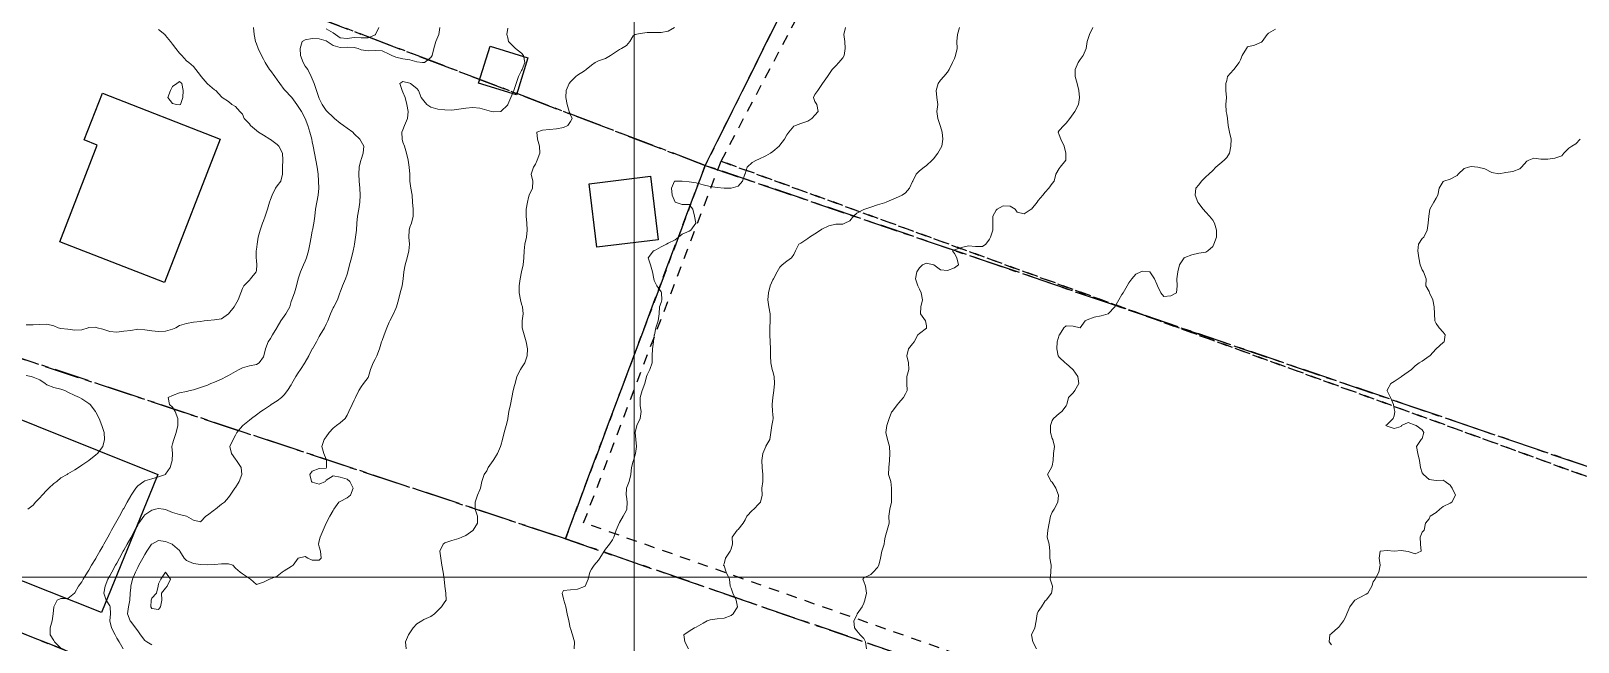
# Model space of a CAD drawing. Header units: centimetres. Extents: x 0 to 642158, y -847 to 649707.
# Drawn here: x 615923.6 to 616034.4, y 620382.7 to 620426.5 of the extents above; entities that cross this region are included whole.
import ezdxf

# ---------------------------------------------------------------- set-up
doc = ezdxf.new("R2010")
doc.units = ezdxf.units.CM
doc.header["$MEASUREMENT"] = 0
doc.linetypes.add('CENTERX2', pattern=[4, 2.5, -0.5, 0.5, -0.5])
doc.linetypes.add('JIS_02_0.7', pattern=[1.35, 0.75, -0.6])
for name, color, linetype, lineweight in [('MEV_grille', 254, 'Continuous', 9), ('WAL_parcellaire agricole', 7, 'JIS_02_0.7', 25), ('WAL_topographie 0.5', 253, 'Continuous', 20)]:
    doc.layers.add(name, color=color, linetype=linetype, lineweight=lineweight)
doc.layers.add('SPW_batiments', color=7, linetype='Continuous')
doc.layers.add('SPW_parcellaire cadastral', color=7, linetype='CENTERX2', lineweight=25, true_color=0xff0542)

# ---------------------------------------------------------------- blocks, each defined once
blk = doc.blocks.new('*U114')
at = {"layer": 'MEV_grille', "transparency": 33554687}
blk.add_lwpolyline([(-1338.46, 0), (1338.46, 0)], dxfattribs=at)
blk = doc.blocks.new('*U115')
at = {"layer": 'MEV_grille', "color": 0, "linetype": 'ByBlock', "lineweight": -2, "transparency": 16777216}
blk.add_blockref('*U114', (0, -2000), dxfattribs=at)
blk = doc.blocks.new('*U112')
at = {"layer": 'MEV_grille', "transparency": 33554687}
blk.add_lwpolyline([(0, 1825.48), (0, -1825.48)], dxfattribs=at)
blk = doc.blocks.new('*U113')
at = {"layer": 'MEV_grille', "color": 0, "linetype": 'ByBlock', "lineweight": -2, "transparency": 16777216}
blk.add_blockref('*U112', (600, 0), dxfattribs=at)

msp = doc.modelspace()

# ---------------------------------------------------------------- linework, layer by layer
at = {"layer": 'SPW_batiments'}
for points in [[(615959.19, 620424.58), (615958.37, 620421.94), (615955.67, 620422.78), (615956.5, 620425.41), (615959.19, 620424.58)], [(615937.16, 620418.77), (615933.18, 620408.5), (615925.66, 620411.41), (615928.34, 620418.34), (615927.42, 620418.7), (615928.73, 620422.05), (615937.16, 620418.77)], [(615964.14, 620411.02), (615963.59, 620415.56), (615967.97, 620416.1), (615968.53, 620411.55), (615964.14, 620411.02)], [(615932.69, 620394.74), (615932.33, 620393.86), (615928.65, 620384.86), (615915.71, 620390), (615919.62, 620399.97), (615932.69, 620394.74)]]:
    msp.add_lwpolyline(points, dxfattribs=at)
at = {"layer": 'SPW_parcellaire cadastral'}
for points in [[(615979.2, 620431.54), (615986.31, 620446.28), (615993.27, 620460.72), (615994.07, 620462.39), (616089.98, 620427.61), (616077.63, 620408.87), (616062.55, 620385.94), (615971.9, 620416.88), (615979.2, 620431.54)], [(615979.2, 620431.54), (615971.9, 620416.88), (615925.28, 620434.66), (615930.37, 620450.07), (615979.2, 620431.54)], [(615925.28, 620434.66), (615971.9, 620416.88), (615961.88, 620390.14), (615913.23, 620406.26), (615925.28, 620434.66)], [(616118.04, 620382.23), (616031.66, 620248.33), (615984.32, 620271.39), (615984.89, 620272.73), (615982.96, 620273.84), (615982.33, 620272.36), (615961.5, 620282.51), (615969.18, 620294.98), (615977.96, 620308.91), (615986.26, 620322.01), (615995.82, 620337.86), (616004.05, 620351.13), (616016.13, 620371.39), (615961.88, 620390.14), (615971.9, 620416.88), (616062.55, 620385.94), (616077.63, 620408.87), (616090.56, 620401.06), (616118.04, 620382.23)], [(616004.05, 620351.13), (615906.69, 620389.85), (615913.23, 620406.26), (615961.88, 620390.14), (616016.13, 620371.39), (616004.05, 620351.13)], [(616004.05, 620351.13), (615995.82, 620337.86), (615900.51, 620374.16), (615906.69, 620389.85), (616004.05, 620351.13)]]:
    msp.add_lwpolyline(points, dxfattribs=at)
at = {"layer": 'WAL_parcellaire agricole'}
for points in [[(616159.22, 620531.4), (616135.43, 620493.79), (616080.54, 620410.59), (616076.01, 620410.78), (616071.03, 620407.39), (616065.58, 620397.07), (616063.94, 620389.79), (616056.6, 620386.74), (615973.04, 620417.18), (616009.09, 620485.36), (616012.93, 620490.45), (616016.43, 620493.36), (616019.84, 620495.28), (616066.43, 620476.29), (616086.18, 620470.29), (616089.53, 620476.69), (616108.82, 620523.39)], [(615877.22, 620147.52), (615924.71, 620226.02), (615928.65, 620227.83), (615932, 620231.31), (615943.09, 620247.95), (615951.34, 620258.27), (615960.37, 620278.13), (615993.26, 620331.95), (616017.94, 620372.03), (615963.19, 620391.28), (615973.04, 620417.18), (616056.6, 620386.74), (616059.27, 620380.92), (616063.4, 620381.28), (616066.43, 620382.99), (616069.34, 620390.15), (616076.38, 620398.89), (616078.07, 620402.29), (616081.59, 620403.87), (616125.44, 620371.79), (616138.16, 620363.09), (616141.27, 620365.8), (616150.91, 620359.08), (615936.08, 620036.98)]]:
    msp.add_lwpolyline(points, dxfattribs=at)
at = {"layer": 'WAL_topographie 0.5'}
for points in [[(615939.54, 620426.75), (615939.58, 620426.25), (615939.69, 620425.75), (615939.75, 620425.6), (615939.87, 620425.25), (615940.11, 620424.75), (615940.25, 620424.49), (615940.38, 620424.25), (615940.69, 620423.75), (615940.75, 620423.67), (615941.06, 620423.25), (615941.25, 620423.01), (615941.44, 620422.75), (615941.75, 620422.32), (615941.81, 620422.25), (615942.25, 620421.78), (615942.28, 620421.75), (615942.65, 620421.25), (615942.75, 620421.11), (615942.97, 620420.75), (615943.25, 620420.25), (615943.25, 620420.25), (615943.43, 620419.75), (615943.58, 620419.25), (615943.71, 620418.75), (615943.75, 620418.56), (615943.82, 620418.25), (615943.92, 620417.75), (615944.02, 620417.25), (615944.1, 620416.75), (615944.18, 620416.25), (615944.21, 620415.75), (615944.23, 620415.25), (615944.18, 620414.75), (615944.07, 620414.25), (615943.98, 620413.75), (615943.94, 620413.25), (615943.87, 620412.75), (615943.76, 620412.25), (615943.75, 620412.19), (615943.67, 620411.75), (615943.58, 620411.25), (615943.49, 620410.75), (615943.34, 620410.25), (615943.25, 620410.03), (615943.13, 620409.75), (615942.92, 620409.25), (615942.75, 620408.76), (615942.75, 620408.75), (615942.62, 620408.25), (615942.47, 620407.75), (615942.3, 620407.25), (615942.25, 620407.12), (615942.14, 620406.75), (615941.86, 620406.25), (615941.75, 620406.08), (615941.51, 620405.75), (615941.25, 620405.3), (615941.22, 620405.25), (615940.91, 620404.75), (615940.75, 620404.48), (615940.6, 620404.25), (615940.4, 620403.75), (615940.28, 620403.25), (615940.25, 620403.16), (615939.96, 620402.75), (615939.75, 620402.63), (615939.25, 620402.52), (615938.75, 620402.38), (615938.52, 620402.25), (615938.25, 620402.12), (615937.75, 620401.82), (615937.6, 620401.75), (615937.25, 620401.57), (615936.75, 620401.36), (615936.48, 620401.25), (615936.25, 620401.15), (615935.75, 620400.96), (615935.25, 620400.8), (615935, 620400.75), (615934.75, 620400.68), (615934.25, 620400.58), (615933.75, 620400.41), (615933.42, 620400.25), (615933.53, 620399.75), (615933.75, 620399.56), (615933.93, 620399.25), (615934.12, 620398.75), (615934.12, 620398.25), (615934.01, 620397.75), (615933.83, 620397.25), (615933.75, 620396.93), (615933.69, 620396.75), (615933.73, 620396.25), (615933.72, 620395.75), (615933.57, 620395.25), (615933.25, 620394.76), (615933.24, 620394.75), (615932.75, 620394.58), (615932.25, 620394.43), (615931.75, 620394.28), (615931.7, 620394.25), (615931.25, 620393.94), (615931.11, 620393.75), (615930.78, 620393.25), (615930.75, 620393.21), (615930.49, 620392.75), (615930.25, 620392.31), (615930.22, 620392.25), (615929.94, 620391.75), (615929.75, 620391.41), (615929.65, 620391.25), (615929.38, 620390.75), (615929.25, 620390.51), (615929.1, 620390.25), (615928.83, 620389.75), (615928.75, 620389.6), (615928.53, 620389.25), (615928.26, 620388.75), (615928.25, 620388.73), (615927.95, 620388.25), (615927.75, 620387.88), (615927.65, 620387.75), (615927.35, 620387.25), (615927.25, 620387.06), (615927, 620386.75), (615926.75, 620386.27), (615926.72, 620386.25), (615926.25, 620385.85), (615925.75, 620385.87), (615925.48, 620385.75), (615925.25, 620385.25), (615925.25, 620385.25), (615925.19, 620384.75), (615925.13, 620384.25), (615924.99, 620383.75), (615924.98, 620383.25), (615925.25, 620382.84), (615925.29, 620382.75), (615925.75, 620382.31)], [(615952.89, 620426.75), (615952.81, 620426.25), (615952.75, 620426.1), (615952.61, 620425.75), (615952.46, 620425.25), (615952.34, 620424.75), (615952.25, 620424.62), (615951.8, 620424.25), (615951.75, 620424.24), (615951.66, 620424.25), (615951.25, 620424.31), (615950.75, 620424.44), (615950.25, 620424.52), (615949.75, 620424.63), (615949.46, 620424.75), (615949.25, 620424.85), (615948.75, 620425.08), (615948.25, 620425.12), (615947.75, 620425.08), (615947.25, 620425.17), (615947.03, 620425.25), (615946.75, 620425.33), (615946.25, 620425.34), (615945.75, 620425.33), (615945.25, 620425.48), (615944.82, 620425.75), (615944.75, 620425.8), (615944.25, 620425.95), (615943.75, 620425.98), (615943.25, 620425.88), (615943.02, 620425.75), (615942.88, 620425.25), (615942.9, 620424.75), (615943.09, 620424.25), (615943.25, 620424), (615943.43, 620423.75), (615943.68, 620423.25), (615943.75, 620423.09), (615943.88, 620422.75), (615944.05, 620422.25), (615944.22, 620421.75), (615944.25, 620421.68), (615944.46, 620421.25), (615944.75, 620420.82), (615944.81, 620420.75), (615945.25, 620420.34), (615945.34, 620420.25), (615945.75, 620419.91), (615945.99, 620419.75), (615946.25, 620419.54), (615946.65, 620419.25), (615946.75, 620419.14), (615947.17, 620418.75), (615947.25, 620418.6), (615947.44, 620418.25), (615947.41, 620417.75), (615947.25, 620417.3), (615947.23, 620417.25), (615947.11, 620416.75), (615947.1, 620416.25), (615947.12, 620415.75), (615947.17, 620415.25), (615947.19, 620414.75), (615947.16, 620414.25), (615947.09, 620413.75), (615947, 620413.25), (615946.95, 620412.75), (615946.93, 620412.25), (615946.86, 620411.75), (615946.78, 620411.25), (615946.75, 620411.1), (615946.68, 620410.75), (615946.57, 620410.25), (615946.43, 620409.75), (615946.3, 620409.25), (615946.25, 620409.1), (615946.13, 620408.75), (615945.92, 620408.25), (615945.75, 620407.8), (615945.73, 620407.75), (615945.55, 620407.25), (615945.3, 620406.75), (615945.25, 620406.67), (615945.05, 620406.25), (615944.86, 620405.75), (615944.75, 620405.5), (615944.64, 620405.25), (615944.33, 620404.75), (615944.25, 620404.63), (615944.05, 620404.25), (615943.76, 620403.75), (615943.75, 620403.73), (615943.5, 620403.25), (615943.25, 620402.78), (615943.23, 620402.75), (615942.91, 620402.25), (615942.75, 620402.02), (615942.57, 620401.75), (615942.29, 620401.25), (615942.25, 620401.17), (615941.99, 620400.75), (615941.75, 620400.45), (615941.55, 620400.25), (615941.25, 620400.02), (615940.82, 620399.75), (615940.75, 620399.71), (615940.25, 620399.37), (615940.08, 620399.25), (615939.75, 620399.02), (615939.39, 620398.75), (615939.25, 620398.64), (615938.78, 620398.25), (615938.75, 620398.22), (615938.35, 620397.75), (615938.25, 620397.55), (615938.09, 620397.25), (615937.85, 620396.75), (615937.96, 620396.25), (615938.25, 620395.85), (615938.33, 620395.75), (615938.65, 620395.25), (615938.7, 620394.75), (615938.52, 620394.25), (615938.25, 620393.81), (615938.21, 620393.75), (615937.87, 620393.25), (615937.75, 620393.09), (615937.46, 620392.75), (615937.25, 620392.61), (615936.82, 620392.25), (615936.75, 620392.2), (615936.25, 620391.82), (615936.12, 620391.75), (615935.75, 620391.36), (615935.25, 620391.47), (615934.75, 620391.75), (615934.75, 620391.75), (615934.25, 620391.87), (615933.75, 620392.03), (615933.25, 620392.23), (615933.1, 620392.25), (615932.75, 620392.3), (615932.52, 620392.25), (615932.25, 620392.19), (615931.75, 620391.84), (615931.68, 620391.75), (615931.33, 620391.25), (615931.25, 620391.11), (615931.05, 620390.75), (615930.77, 620390.25), (615930.75, 620390.21), (615930.49, 620389.75), (615930.25, 620389.31), (615930.22, 620389.25), (615929.95, 620388.75), (615929.75, 620388.39), (615929.67, 620388.25), (615929.39, 620387.75), (615929.25, 620387.49), (615929.12, 620387.25), (615928.91, 620386.75), (615928.83, 620386.25), (615929, 620385.75), (615929.25, 620385.33), (615929.28, 620385.25), (615929.29, 620384.75), (615929.26, 620384.25), (615929.38, 620383.75), (615929.63, 620383.25), (615929.75, 620383.02), (615929.91, 620382.75), (615930.22, 620382.25)], [(615957.75, 620426.72), (615957.7, 620426.25), (615957.75, 620426.01), (615957.81, 620425.75), (615958.25, 620425.32), (615958.31, 620425.25), (615958.75, 620424.91), (615958.88, 620424.75), (615958.98, 620424.25), (615958.79, 620423.75), (615958.75, 620423.68), (615958.52, 620423.25), (615958.36, 620422.75), (615958.25, 620422.4), (615958.19, 620422.25), (615957.98, 620421.75), (615957.77, 620421.25), (615957.75, 620421.21), (615957.27, 620420.75), (615957.25, 620420.74), (615956.75, 620420.72), (615956.58, 620420.75), (615956.25, 620420.84), (615955.75, 620420.99), (615955.25, 620421.02), (615954.75, 620420.97), (615954.25, 620420.9), (615953.75, 620420.84), (615953.25, 620420.86), (615952.75, 620420.92), (615952.25, 620421.04), (615951.95, 620421.25), (615951.75, 620421.5), (615951.55, 620421.75), (615951.37, 620422.25), (615951.25, 620422.38), (615950.79, 620422.75), (615950.75, 620422.77), (615950.25, 620422.88), (615950.03, 620422.75), (615950.2, 620422.25), (615950.25, 620422.13), (615950.4, 620421.75), (615950.52, 620421.25), (615950.61, 620420.75), (615950.57, 620420.25), (615950.37, 620419.75), (615950.25, 620419.43), (615950.16, 620419.25), (615950.19, 620418.75), (615950.25, 620418.54), (615950.35, 620418.25), (615950.5, 620417.75), (615950.62, 620417.25), (615950.7, 620416.75), (615950.73, 620416.25), (615950.75, 620415.75), (615950.75, 620415.75), (615950.82, 620415.25), (615950.9, 620414.75), (615950.94, 620414.25), (615950.99, 620413.75), (615950.99, 620413.25), (615950.85, 620412.75), (615950.75, 620412.46), (615950.7, 620412.25), (615950.68, 620411.75), (615950.71, 620411.25), (615950.66, 620410.75), (615950.55, 620410.25), (615950.41, 620409.75), (615950.31, 620409.25), (615950.27, 620408.75), (615950.25, 620408.58), (615950.2, 620408.25), (615950.06, 620407.75), (615949.93, 620407.25), (615949.79, 620406.75), (615949.75, 620406.63), (615949.58, 620406.25), (615949.31, 620405.75), (615949.25, 620405.64), (615949.09, 620405.25), (615948.9, 620404.75), (615948.75, 620404.35), (615948.72, 620404.25), (615948.56, 620403.75), (615948.38, 620403.25), (615948.25, 620402.99), (615948.12, 620402.75), (615947.92, 620402.25), (615947.79, 620401.75), (615947.75, 620401.68), (615947.42, 620401.25), (615947.25, 620401.02), (615947.08, 620400.75), (615946.85, 620400.25), (615946.75, 620400.06), (615946.6, 620399.75), (615946.37, 620399.25), (615946.25, 620398.98), (615946.1, 620398.75), (615945.75, 620398.43), (615945.49, 620398.25), (615945.25, 620398.06), (615944.97, 620397.75), (615944.75, 620397.44), (615944.6, 620397.25), (615944.44, 620396.75), (615944.59, 620396.25), (615944.75, 620395.85), (615944.78, 620395.75), (615944.77, 620395.25), (615944.75, 620395.2), (615944.25, 620395.16), (615943.75, 620394.97), (615943.59, 620394.75), (615943.7, 620394.25), (615943.75, 620394.2), (615944.25, 620394.04), (615944.71, 620394.25), (615944.75, 620394.33), (615945.25, 620394.65), (615945.75, 620394.54), (615946.25, 620394.41), (615946.45, 620394.25), (615946.68, 620393.75), (615946.5, 620393.25), (615946.25, 620393.08), (615945.75, 620392.81), (615945.65, 620392.75), (615945.29, 620392.25), (615945.25, 620392.17), (615945.02, 620391.75), (615944.75, 620391.25), (615944.75, 620391.25), (615944.53, 620390.75), (615944.31, 620390.25), (615944.25, 620390), (615944.19, 620389.75), (615944.25, 620389.57), (615944.34, 620389.25), (615944.4, 620388.75), (615944.25, 620388.61), (615943.75, 620388.61), (615943.44, 620388.75), (615943.25, 620388.87), (615942.75, 620388.75), (615942.75, 620388.75), (615942.38, 620388.25), (615942.25, 620388.15), (615941.75, 620387.85), (615941.6, 620387.75), (615941.25, 620387.45), (615940.75, 620387.27), (615940.7, 620387.25), (615940.25, 620387.02), (615939.75, 620386.86), (615939.33, 620387.25), (615939.25, 620387.3), (615938.75, 620387.63), (615938.6, 620387.75), (615938.25, 620388.04), (615938.06, 620388.25), (615937.75, 620388.34), (615937.25, 620388.35), (615936.75, 620388.3), (615936.25, 620388.27), (615935.75, 620388.3), (615935.25, 620388.36), (615934.75, 620388.58), (615934.57, 620388.75), (615934.27, 620389.25), (615934.25, 620389.29), (615933.75, 620389.73), (615933.71, 620389.75), (615933.25, 620389.94), (615932.75, 620390.02), (615932.25, 620389.76), (615932.24, 620389.75), (615931.9, 620389.25), (615931.75, 620389.01), (615931.61, 620388.75), (615931.33, 620388.25), (615931.25, 620388.09), (615931.08, 620387.75), (615930.88, 620387.25), (615930.76, 620386.75), (615930.75, 620386.64), (615930.72, 620386.25), (615930.69, 620385.75), (615930.59, 620385.25), (615930.53, 620384.75), (615930.71, 620384.25), (615930.75, 620384.2), (615931.1, 620383.75), (615931.25, 620383.55), (615931.46, 620383.25), (615931.75, 620382.86), (615931.91, 620382.75), (615932.25, 620382.53)], [(615948.53, 620426.75), (615948.28, 620426.25), (615948.25, 620426.23), (615947.75, 620426.02), (615947.25, 620426.01), (615946.75, 620426.04), (615946.25, 620425.98), (615945.75, 620426.01), (615945.41, 620426.25), (615945.25, 620426.38), (615944.75, 620426.67)], [(615969.7, 620426.75), (615969.25, 620426.49), (615968.75, 620426.39), (615968.25, 620426.41), (615967.75, 620426.39), (615967.25, 620426.33), (615966.88, 620426.25), (615966.75, 620426.15), (615966.49, 620425.75), (615966.25, 620425.46), (615965.91, 620425.25), (615965.75, 620425.18), (615965.25, 620424.84), (615965.12, 620424.75), (615964.75, 620424.54), (615964.25, 620424.38), (615964.02, 620424.25), (615963.75, 620424.06), (615963.38, 620423.75), (615963.25, 620423.66), (615962.75, 620423.35), (615962.63, 620423.25), (615962.25, 620422.86), (615962.16, 620422.75), (615961.93, 620422.25), (615961.91, 620421.75), (615962, 620421.25), (615962.16, 620420.75), (615962.25, 620420.51), (615962.36, 620420.25), (615962.25, 620420.02), (615962.07, 620419.75), (615961.75, 620419.6), (615961.25, 620419.5), (615960.75, 620419.45), (615960.25, 620419.41), (615959.84, 620419.25), (615959.88, 620418.75), (615960.02, 620418.25), (615960.05, 620417.75), (615959.87, 620417.25), (615959.75, 620416.97), (615959.6, 620416.75), (615959.44, 620416.25), (615959.56, 620415.75), (615959.53, 620415.25), (615959.29, 620414.75), (615959.25, 620414.58), (615959.18, 620414.25), (615959.08, 620413.75), (615959.07, 620413.25), (615959.13, 620412.75), (615959.15, 620412.25), (615959.09, 620411.75), (615958.99, 620411.25), (615958.92, 620410.75), (615958.9, 620410.25), (615958.85, 620409.75), (615958.75, 620409.25), (615958.75, 620409.25), (615958.64, 620408.75), (615958.57, 620408.25), (615958.57, 620407.75), (615958.66, 620407.25), (615958.75, 620406.95), (615958.81, 620406.75), (615958.87, 620406.25), (615958.79, 620405.75), (615958.79, 620405.25), (615958.94, 620404.75), (615959.08, 620404.25), (615959.17, 620403.75), (615959.15, 620403.25), (615958.97, 620402.75), (615958.75, 620402.37), (615958.66, 620402.25), (615958.4, 620401.75), (615958.29, 620401.25), (615958.25, 620401.12), (615958.14, 620400.75), (615958.04, 620400.25), (615957.94, 620399.75), (615957.83, 620399.25), (615957.76, 620398.75), (615957.75, 620398.7), (615957.63, 620398.25), (615957.51, 620397.75), (615957.38, 620397.25), (615957.25, 620396.82), (615957.23, 620396.75), (615957.02, 620396.25), (615956.75, 620395.81), (615956.71, 620395.75), (615956.36, 620395.25), (615956.25, 620395), (615956.07, 620394.75), (615955.9, 620394.25), (615955.81, 620393.75), (615955.75, 620393.64), (615955.6, 620393.25), (615955.41, 620392.75), (615955.43, 620392.25), (615955.58, 620391.75), (615955.58, 620391.25), (615955.27, 620390.75), (615955.25, 620390.72), (615954.75, 620390.36), (615954.46, 620390.25), (615954.25, 620390.15), (615953.75, 620390.01), (615953.25, 620389.84), (615953.12, 620389.75), (615952.9, 620389.25), (615952.96, 620388.75), (615953.04, 620388.25), (615953.12, 620387.75), (615953.19, 620387.25), (615953.25, 620386.75), (615953.25, 620386.75), (615953.33, 620386.25), (615953.34, 620385.75), (615953.25, 620385.61), (615953, 620385.25), (615952.75, 620385), (615952.52, 620384.75), (615952.25, 620384.58), (615951.75, 620384.35), (615951.6, 620384.25), (615951.25, 620384.04), (615950.97, 620383.75), (615950.75, 620383.41), (615950.64, 620383.25), (615950.42, 620382.75), (615950.49, 620382.25)], [(615981.95, 620426.75), (615981.82, 620426.25), (615981.89, 620425.75), (615981.93, 620425.25), (615981.85, 620424.75), (615981.75, 620424.59), (615981.47, 620424.25), (615981.25, 620424.02), (615980.98, 620423.75), (615980.75, 620423.38), (615980.65, 620423.25), (615980.3, 620422.75), (615980.25, 620422.68), (615979.97, 620422.25), (615979.75, 620421.95), (615979.65, 620421.75), (615979.75, 620421.45), (615979.89, 620421.25), (615980, 620420.75), (615979.75, 620420.48), (615979.53, 620420.25), (615979.25, 620420.05), (615978.75, 620419.88), (615978.36, 620419.75), (615978.25, 620419.69), (615977.88, 620419.25), (615977.75, 620419.06), (615977.57, 620418.75), (615977.25, 620418.32), (615977.2, 620418.25), (615976.75, 620417.88), (615976.57, 620417.75), (615976.25, 620417.57), (615975.75, 620417.33), (615975.58, 620417.25), (615975.25, 620417.08), (615974.91, 620416.75), (615974.75, 620416.27), (615974.74, 620416.25), (615974.56, 620415.75), (615974.25, 620415.4), (615973.75, 620415.25), (615973.75, 620415.25), (615973.75, 620415.25), (615973.25, 620415.26), (615972.75, 620415.29), (615972.25, 620415.37), (615971.75, 620415.49), (615971.25, 620415.63), (615970.75, 620415.7), (615970.25, 620415.74), (615970, 620415.75), (615969.75, 620415.76), (615969.71, 620415.75), (615969.48, 620415.25), (615969.52, 620414.75), (615969.75, 620414.25), (615969.75, 620414.25), (615970.25, 620414.09), (615970.75, 620414.09), (615971.02, 620413.75), (615971.13, 620413.25), (615971.22, 620412.75), (615970.86, 620412.25), (615970.75, 620412.18), (615970.25, 620411.95), (615969.98, 620411.75), (615969.75, 620411.56), (615969.25, 620411.31), (615969.13, 620411.25), (615968.75, 620411.05), (615968.25, 620410.77), (615968.2, 620410.75), (615967.82, 620410.25), (615967.97, 620409.75), (615968.13, 620409.25), (615968.21, 620408.75), (615968.25, 620408.63), (615968.43, 620408.25), (615968.75, 620407.82), (615968.77, 620407.75), (615968.79, 620407.25), (615968.75, 620407.06), (615968.63, 620406.75), (615968.59, 620406.25), (615968.52, 620405.75), (615968.37, 620405.25), (615968.26, 620404.75), (615968.25, 620404.71), (615968.19, 620404.25), (615968.13, 620403.75), (615968.11, 620403.25), (615968.1, 620402.75), (615967.93, 620402.25), (615967.75, 620401.89), (615967.7, 620401.75), (615967.57, 620401.25), (615967.39, 620400.75), (615967.25, 620400.25), (615967.25, 620400.25), (615967.24, 620399.75), (615967.25, 620399.65), (615967.3, 620399.25), (615967.25, 620398.75), (615967.25, 620398.75), (615967, 620398.25), (615966.88, 620397.75), (615966.93, 620397.25), (615966.97, 620396.75), (615966.9, 620396.25), (615966.76, 620395.75), (615966.75, 620395.7), (615966.63, 620395.25), (615966.57, 620394.75), (615966.45, 620394.25), (615966.25, 620393.75), (615966.25, 620393.75), (615966.23, 620393.25), (615966.25, 620393.18), (615966.32, 620392.75), (615966.28, 620392.25), (615966.25, 620392.19), (615966.03, 620391.75), (615965.75, 620391.3), (615965.73, 620391.25), (615965.52, 620390.75), (615965.35, 620390.25), (615965.25, 620390.06), (615965.05, 620389.75), (615964.75, 620389.39), (615964.67, 620389.25), (615964.36, 620388.75), (615964.25, 620388.61), (615963.94, 620388.25), (615963.75, 620387.97), (615963.63, 620387.75), (615963.51, 620387.25), (615963.3, 620386.75), (615963.25, 620386.71), (615962.75, 620386.53), (615962.25, 620386.47), (615961.75, 620386.43), (615961.65, 620386.25), (615961.75, 620385.84), (615961.77, 620385.75), (615961.92, 620385.25), (615962.02, 620384.75), (615962.12, 620384.25), (615962.23, 620383.75), (615962.25, 620383.7), (615962.4, 620383.25), (615962.53, 620382.75), (615962.51, 620382.25)], [(615990.11, 620426.75), (615989.98, 620426.25), (615989.93, 620425.75), (615989.94, 620425.25), (615989.82, 620424.75), (615989.75, 620424.54), (615989.6, 620424.25), (615989.38, 620423.75), (615989.25, 620423.56), (615988.99, 620423.25), (615988.75, 620422.99), (615988.58, 620422.75), (615988.44, 620422.25), (615988.49, 620421.75), (615988.56, 620421.25), (615988.48, 620420.75), (615988.56, 620420.25), (615988.73, 620419.75), (615988.75, 620419.67), (615988.88, 620419.25), (615988.93, 620418.75), (615988.84, 620418.25), (615988.75, 620418.08), (615988.56, 620417.75), (615988.25, 620417.34), (615988.15, 620417.25), (615987.75, 620416.87), (615987.58, 620416.75), (615987.25, 620416.48), (615987.02, 620416.25), (615986.76, 620415.75), (615986.75, 620415.73), (615986.52, 620415.25), (615986.25, 620414.92), (615986, 620414.75), (615985.75, 620414.63), (615985.25, 620414.41), (615984.87, 620414.25), (615984.75, 620414.21), (615984.25, 620414.05), (615983.75, 620413.89), (615983.32, 620413.75), (615983.25, 620413.73), (615982.75, 620413.45), (615982.51, 620413.25), (615982.25, 620412.92), (615981.91, 620412.75), (615981.75, 620412.67), (615981.25, 620412.66), (615980.75, 620412.54), (615980.25, 620412.31), (615980.15, 620412.25), (615979.75, 620411.99), (615979.38, 620411.75), (615979.25, 620411.64), (615978.75, 620411.32), (615978.6, 620411.25), (615978.37, 620410.75), (615978.25, 620410.49), (615978.08, 620410.25), (615977.75, 620410.02), (615977.4, 620409.75), (615977.25, 620409.58), (615977.06, 620409.25), (615976.79, 620408.75), (615976.75, 620408.68), (615976.54, 620408.25), (615976.42, 620407.75), (615976.38, 620407.25), (615976.46, 620406.75), (615976.55, 620406.25), (615976.56, 620405.75), (615976.53, 620405.25), (615976.52, 620404.75), (615976.56, 620404.25), (615976.58, 620403.75), (615976.57, 620403.25), (615976.59, 620402.75), (615976.69, 620402.25), (615976.75, 620402.11), (615976.84, 620401.75), (615976.87, 620401.25), (615976.82, 620400.75), (615976.75, 620400.25), (615976.75, 620400.25), (615976.69, 620399.75), (615976.73, 620399.25), (615976.75, 620399.05), (615976.77, 620398.75), (615976.75, 620398.6), (615976.68, 620398.25), (615976.61, 620397.75), (615976.52, 620397.25), (615976.25, 620396.77), (615976.24, 620396.75), (615976.02, 620396.25), (615975.96, 620395.75), (615975.97, 620395.25), (615976.03, 620394.75), (615976.03, 620394.25), (615975.96, 620393.75), (615975.98, 620393.25), (615975.87, 620392.75), (615975.75, 620392.64), (615975.37, 620392.25), (615975.25, 620392.15), (615974.87, 620391.75), (615974.75, 620391.5), (615974.62, 620391.25), (615974.25, 620390.8), (615974.19, 620390.75), (615973.84, 620390.25), (615973.85, 620389.75), (615973.75, 620389.42), (615973.69, 620389.25), (615973.36, 620388.75), (615973.25, 620388.33), (615973.22, 620388.25), (615973.25, 620388.19), (615973.41, 620387.75), (615973.64, 620387.25), (615973.69, 620386.75), (615973.75, 620386.6), (615973.87, 620386.25), (615974.12, 620385.75), (615974.2, 620385.25), (615973.89, 620384.75), (615973.75, 620384.65), (615973.25, 620384.46), (615972.75, 620384.4), (615972.25, 620384.33), (615972.05, 620384.25), (615971.75, 620384.1), (615971.25, 620383.8), (615971.12, 620383.75), (615970.75, 620383.53), (615970.36, 620383.25), (615970.43, 620382.75), (615970.7, 620382.25)], [(615999.67, 620426.75), (615999.42, 620426.25), (615999.25, 620425.75), (615999.25, 620425.75), (615999.18, 620425.25), (615998.96, 620424.75), (615998.75, 620424.47), (615998.62, 620424.25), (615998.39, 620423.75), (615998.4, 620423.25), (615998.54, 620422.75), (615998.66, 620422.25), (615998.71, 620421.75), (615998.64, 620421.25), (615998.38, 620420.75), (615998.25, 620420.57), (615998.02, 620420.25), (615997.75, 620419.91), (615997.58, 620419.75), (615997.25, 620419.39), (615997.17, 620419.25), (615997.25, 620419.08), (615997.38, 620418.75), (615997.61, 620418.25), (615997.73, 620417.75), (615997.72, 620417.25), (615997.32, 620416.75), (615997.25, 620416.67), (615997.01, 620416.25), (615996.89, 620415.75), (615996.75, 620415.58), (615996.52, 620415.25), (615996.25, 620414.96), (615996.07, 620414.75), (615995.75, 620414.36), (615995.67, 620414.25), (615995.26, 620413.75), (615995.25, 620413.74), (615994.75, 620413.41), (615994.25, 620413.54), (615994.11, 620413.75), (615993.75, 620413.96), (615993.25, 620413.98), (615992.81, 620413.75), (615992.75, 620413.68), (615992.51, 620413.25), (615992.5, 620412.75), (615992.5, 620412.25), (615992.33, 620411.75), (615992.25, 620411.59), (615991.99, 620411.25), (615991.75, 620411.07), (615991.25, 620411.07), (615990.75, 620411.11), (615990.25, 620411.01), (615989.75, 620410.84), (615989.61, 620410.75), (615989.75, 620410.57), (615989.93, 620410.25), (615990.05, 620409.75), (615989.75, 620409.55), (615989.25, 620409.35), (615988.75, 620409.39), (615988.27, 620409.75), (615988.25, 620409.76), (615987.75, 620409.87), (615987.46, 620409.75), (615987.25, 620409.54), (615987.05, 620409.25), (615986.96, 620408.75), (615987.12, 620408.25), (615987.25, 620408.02), (615987.37, 620407.75), (615987.47, 620407.25), (615987.35, 620406.75), (615987.31, 620406.25), (615987.67, 620405.75), (615987.75, 620405.38), (615987.76, 620405.25), (615987.75, 620405.23), (615987.25, 620404.85), (615987.12, 620404.75), (615986.87, 620404.25), (615986.75, 620404.1), (615986.45, 620403.75), (615986.34, 620403.25), (615986.46, 620402.75), (615986.48, 620402.25), (615986.34, 620401.75), (615986.33, 620401.25), (615986.36, 620400.75), (615986.25, 620400.51), (615986.1, 620400.25), (615985.75, 620399.84), (615985.67, 620399.75), (615985.28, 620399.25), (615985.25, 620399.21), (615985.07, 620398.75), (615984.91, 620398.25), (615984.83, 620397.75), (615984.95, 620397.25), (615985.1, 620396.75), (615985.12, 620396.25), (615985.1, 620395.75), (615985.04, 620395.25), (615985.03, 620394.75), (615985.19, 620394.25), (615985.24, 620393.75), (615985.23, 620393.25), (615985.24, 620392.75), (615985.12, 620392.25), (615985.06, 620391.75), (615985.08, 620391.25), (615984.93, 620390.75), (615984.78, 620390.25), (615984.75, 620390), (615984.72, 620389.75), (615984.55, 620389.25), (615984.45, 620388.75), (615984.34, 620388.25), (615984.25, 620388.07), (615983.94, 620387.75), (615983.75, 620387.58), (615983.25, 620387.34), (615983.18, 620387.25), (615983.25, 620387.08), (615983.39, 620386.75), (615983.45, 620386.25), (615983.34, 620385.75), (615983.25, 620385.53), (615983.13, 620385.25), (615982.79, 620384.75), (615982.75, 620384.67), (615982.55, 620384.25), (615982.59, 620383.75), (615982.75, 620383.54), (615983, 620383.25), (615983.25, 620382.99), (615983.39, 620382.75), (615983.45, 620382.25)], [(615932.75, 620426.62), (615933.2, 620426.25), (615933.25, 620426.19), (615933.59, 620425.75), (615933.75, 620425.57), (615933.99, 620425.25), (615934.25, 620424.91), (615934.41, 620424.75), (615934.75, 620424.38), (615934.92, 620424.25), (615935.25, 620423.96), (615935.41, 620423.75), (615935.75, 620423.31), (615935.8, 620423.25), (615936.23, 620422.75), (615936.25, 620422.73), (615936.75, 620422.29), (615936.84, 620422.25), (615937.25, 620421.8), (615937.3, 620421.75), (615937.75, 620421.46), (615938, 620421.25), (615938.25, 620421.1), (615938.56, 620420.75), (615938.75, 620420.55), (615938.88, 620420.25), (615939.25, 620419.85), (615939.32, 620419.75), (615939.75, 620419.38), (615939.9, 620419.25), (615940.25, 620419.05), (615940.71, 620418.75), (615940.75, 620418.73), (615941.25, 620418.37), (615941.36, 620418.25), (615941.62, 620417.75), (615941.65, 620417.25), (615941.63, 620416.75), (615941.63, 620416.25), (615941.49, 620415.75), (615941.25, 620415.41), (615941.13, 620415.25), (615940.87, 620414.75), (615940.75, 620414.44), (615940.69, 620414.25), (615940.54, 620413.75), (615940.38, 620413.25), (615940.25, 620412.91), (615940.19, 620412.75), (615940.01, 620412.25), (615939.87, 620411.75), (615939.8, 620411.25), (615939.75, 620410.85), (615939.74, 620410.75), (615939.73, 620410.25), (615939.75, 620410.07), (615939.78, 620409.75), (615939.75, 620409.36), (615939.74, 620409.25), (615939.33, 620408.75), (615939.25, 620408.67), (615938.84, 620408.25), (615938.75, 620408.07), (615938.63, 620407.75), (615938.45, 620407.25), (615938.25, 620406.91), (615938.17, 620406.75), (615937.76, 620406.25), (615937.75, 620406.24), (615937.25, 620405.89), (615936.75, 620405.81), (615936.25, 620405.77), (615936, 620405.75), (615935.75, 620405.71), (615935.25, 620405.64), (615934.75, 620405.55), (615934.25, 620405.41), (615933.98, 620405.25), (615933.75, 620405.16), (615933.25, 620405.01), (615932.75, 620404.99), (615932.25, 620405.02), (615931.75, 620405.11), (615931.25, 620405.14), (615930.75, 620405.06), (615930.25, 620405.01), (615929.75, 620404.93), (615929.25, 620404.98), (615928.75, 620405.14), (615928.35, 620405.25), (615928.25, 620405.29), (615927.75, 620405.27), (615927.7, 620405.25), (615927.25, 620405.1), (615926.75, 620405.08), (615926.25, 620405.14), (615925.75, 620405.19), (615925.55, 620405.25), (615925.25, 620405.38), (615924.75, 620405.52), (615924.25, 620405.49), (615923.75, 620405.45), (615923.25, 620405.45)], [(616012.75, 620426.64), (616012.25, 620426.36), (616012.14, 620426.25), (616011.78, 620425.75), (616011.75, 620425.71), (616011.25, 620425.5), (616010.75, 620425.38), (616010.66, 620425.25), (616010.35, 620424.75), (616010.25, 620424.44), (616010.15, 620424.25), (616009.77, 620423.75), (616009.75, 620423.72), (616009.32, 620423.25), (616009.25, 620422.95), (616009.19, 620422.75), (616009.19, 620422.25), (616009.23, 620421.75), (616009.19, 620421.25), (616009.21, 620420.75), (616009.25, 620420.56), (616009.31, 620420.25), (616009.36, 620419.75), (616009.46, 620419.25), (616009.56, 620418.75), (616009.54, 620418.25), (616009.46, 620417.75), (616009.25, 620417.44), (616009.07, 620417.25), (616008.75, 620416.99), (616008.48, 620416.75), (616008.25, 620416.51), (616007.96, 620416.25), (616007.75, 620416.07), (616007.44, 620415.75), (616007.25, 620415.49), (616007.05, 620415.25), (616006.99, 620414.75), (616007.18, 620414.25), (616007.25, 620414.15), (616007.57, 620413.75), (616007.75, 620413.53), (616008.01, 620413.25), (616008.25, 620412.96), (616008.37, 620412.75), (616008.53, 620412.25), (616008.51, 620411.75), (616008.34, 620411.25), (616008.25, 620411.06), (616007.89, 620410.75), (616007.75, 620410.66), (616007.25, 620410.59), (616006.75, 620410.48), (616006.25, 620410.28), (616006.2, 620410.25), (616005.87, 620409.75), (616005.75, 620409.25), (616005.75, 620409.25), (616005.67, 620408.75), (616005.71, 620408.25), (616005.65, 620407.75), (616005.25, 620407.53), (616004.75, 620407.5), (616004.53, 620407.75), (616004.3, 620408.25), (616004.25, 620408.38), (616004.08, 620408.75), (616003.75, 620409.25), (616003.75, 620409.25), (616003.25, 620409.31), (616003.09, 620409.25), (616002.75, 620409.09), (616002.46, 620408.75), (616002.25, 620408.48), (616002.12, 620408.25), (616001.83, 620407.75), (616001.75, 620407.63), (616001.53, 620407.25), (616001.25, 620406.76), (616001.24, 620406.75), (616000.76, 620406.25), (616000.75, 620406.24), (616000.25, 620406.11), (615999.75, 620406.01), (615999.25, 620405.81), (615999.12, 620405.75), (615998.75, 620405.25), (615998.75, 620405.25), (615998.75, 620405.25), (615998.25, 620405.37), (615997.75, 620405.39), (615997.59, 620405.25), (615997.27, 620404.75), (615997.25, 620404.71), (615997.11, 620404.25), (615997.09, 620403.75), (615997.19, 620403.25), (615997.25, 620403.15), (615997.69, 620402.75), (615997.75, 620402.7), (615998.24, 620402.25), (615998.25, 620402.24), (615998.58, 620401.75), (615998.65, 620401.25), (615998.38, 620400.75), (615998.25, 620400.58), (615997.91, 620400.25), (615997.79, 620399.75), (615997.75, 620399.67), (615997.44, 620399.25), (615997.25, 620399.12), (615996.84, 620398.75), (615996.75, 620398.61), (615996.63, 620398.25), (615996.64, 620397.75), (615996.75, 620397.33), (615996.79, 620397.25), (615996.92, 620396.75), (615996.84, 620396.25), (615996.83, 620395.75), (615996.75, 620395.35), (615996.71, 620395.25), (615996.42, 620394.75), (615996.68, 620394.25), (615996.75, 620394.19), (615997.02, 620393.75), (615997.21, 620393.25), (615997.16, 620392.75), (615996.89, 620392.25), (615996.75, 620392.04), (615996.62, 620391.75), (615996.54, 620391.25), (615996.44, 620390.75), (615996.38, 620390.25), (615996.54, 620389.75), (615996.59, 620389.25), (615996.58, 620388.75), (615996.67, 620388.25), (615996.66, 620387.75), (615996.6, 620387.25), (615996.75, 620386.81), (615996.77, 620386.75), (615996.75, 620386.5), (615996.71, 620386.25), (615996.32, 620385.75), (615996.25, 620385.69), (615995.98, 620385.25), (615995.75, 620384.92), (615995.68, 620384.75), (615995.61, 620384.25), (615995.51, 620383.75), (615995.28, 620383.25), (615995.37, 620382.75), (615995.62, 620382.25)], [(615934.25, 620421.21), (615934.31, 620421.25), (615934.49, 620421.75), (615934.51, 620422.25), (615934.41, 620422.75), (615934.25, 620422.88), (615934.05, 620422.75), (615933.75, 620422.54), (615933.6, 620422.25), (615933.41, 620421.75), (615933.75, 620421.32), (615934.03, 620421.25), (615934.25, 620421.21)], [(616034.56, 620418.75), (616034.25, 620418.43), (616033.98, 620418.25), (616033.75, 620418.12), (616033.4, 620417.75), (616033.25, 620417.57), (616032.75, 620417.39), (616032.25, 620417.33), (616031.75, 620417.32), (616031.25, 620417.39), (616030.9, 620417.25), (616030.75, 620417.18), (616030.37, 620416.75), (616030.25, 620416.64), (616029.75, 620416.45), (616029.25, 620416.38), (616028.75, 620416.27), (616028.25, 620416.38), (616027.75, 620416.64), (616027.25, 620416.75), (616027.25, 620416.75), (616026.75, 620416.8), (616026.56, 620416.75), (616026.25, 620416.66), (616025.84, 620416.25), (616025.75, 620416.15), (616025.25, 620415.9), (616024.8, 620415.75), (616024.75, 620415.72), (616024.48, 620415.25), (616024.38, 620414.75), (616024.25, 620414.53), (616024.08, 620414.25), (616023.8, 620413.75), (616023.75, 620413.42), (616023.73, 620413.25), (616023.67, 620412.75), (616023.61, 620412.25), (616023.37, 620411.75), (616023.25, 620411.64), (616022.99, 620411.25), (616022.94, 620410.75), (616023.01, 620410.25), (616023.1, 620409.75), (616023.25, 620409.39), (616023.34, 620409.25), (616023.53, 620408.75), (616023.52, 620408.25), (616023.75, 620407.85), (616023.78, 620407.75), (616024.02, 620407.25), (616024.12, 620406.75), (616024.13, 620406.25), (616024.17, 620405.75), (616024.25, 620405.55), (616024.48, 620405.25), (616024.75, 620404.94), (616024.89, 620404.75), (616024.82, 620404.25), (616024.75, 620404.19), (616024.25, 620403.75), (616024.25, 620403.75), (616023.79, 620403.25), (616023.75, 620403.21), (616023.25, 620402.85), (616023.03, 620402.75), (616022.75, 620402.53), (616022.48, 620402.25), (616022.25, 620402.1), (616021.77, 620401.75), (616021.75, 620401.74), (616021.25, 620401.39), (616021, 620401.25), (616020.75, 620400.79), (616020.74, 620400.75), (616020.75, 620400.74), (616020.98, 620400.25), (616021.19, 620399.75), (616021.25, 620399.44), (616021.3, 620399.25), (616021.25, 620398.95), (616021.17, 620398.75), (616020.75, 620398.31), (616020.65, 620398.25), (616020.75, 620398.21), (616021.25, 620398.04), (616021.75, 620398.19), (616021.78, 620398.25), (616022.25, 620398.46), (616022.75, 620398.28), (616022.83, 620398.25), (616023.25, 620397.95), (616023.36, 620397.75), (616023.25, 620397.33), (616023.17, 620397.25), (616022.85, 620396.75), (616022.93, 620396.25), (616023.05, 620395.75), (616023.14, 620395.25), (616023.25, 620394.86), (616023.34, 620394.75), (616023.75, 620394.37), (616024.25, 620394.31), (616024.75, 620394.34), (616024.91, 620394.25), (616025.25, 620393.97), (616025.39, 620393.75), (616025.64, 620393.25), (616025.37, 620392.75), (616025.25, 620392.68), (616024.75, 620392.44), (616024.52, 620392.25), (616024.25, 620392.02), (616023.82, 620391.75), (616023.75, 620391.57), (616023.48, 620391.25), (616023.39, 620390.75), (616023.25, 620390.61), (616023.12, 620390.25), (616023.13, 620389.75), (616023.17, 620389.25), (616022.75, 620389.06), (616022.25, 620389.22), (616022.08, 620389.25), (616021.75, 620389.29), (616021.25, 620389.25), (616021.25, 620389.25), (616021.25, 620389.25), (616020.75, 620389.3), (616020.25, 620389.25), (616020.25, 620389.25), (616020.17, 620388.75), (616020.25, 620388.25), (616020.25, 620388.25), (616020.25, 620388.25), (616020.16, 620387.75), (616019.89, 620387.25), (616019.75, 620387.04), (616019.65, 620386.75), (616019.37, 620386.25), (616019.25, 620386.16), (616018.75, 620385.9), (616018.44, 620385.75), (616018.25, 620385.52), (616018.07, 620385.25), (616017.86, 620384.75), (616017.75, 620384.53), (616017.62, 620384.25), (616017.25, 620383.78), (616017.22, 620383.75), (616016.75, 620383.35), (616016.64, 620383.25), (616016.58, 620382.75), (616016.75, 620382.54)], [(615923.25, 620401.84), (615923.61, 620401.75), (615923.75, 620401.71), (615924.25, 620401.53), (615924.62, 620401.25), (615924.75, 620401.17), (615925.25, 620400.96), (615925.75, 620400.85), (615926.02, 620400.75), (615926.25, 620400.64), (615926.75, 620400.39), (615927.09, 620400.25), (615927.25, 620400.15), (615927.75, 620399.83), (615927.85, 620399.75), (615928.22, 620399.25), (615928.25, 620399.2), (615928.48, 620398.75), (615928.68, 620398.25), (615928.75, 620398.03), (615928.84, 620397.75), (615928.87, 620397.25), (615928.76, 620396.75), (615928.75, 620396.74), (615928.36, 620396.25), (615928.25, 620396.16), (615927.75, 620395.75), (615927.75, 620395.75), (615927.25, 620395.4), (615927.01, 620395.25), (615926.75, 620395.08), (615926.25, 620394.79), (615926.19, 620394.75), (615925.75, 620394.49), (615925.45, 620394.25), (615925.25, 620394.1), (615924.89, 620393.75), (615924.75, 620393.62), (615924.4, 620393.25), (615924.25, 620393.08), (615923.94, 620392.75), (615923.75, 620392.54), (615923.37, 620392.25)], [(615932.75, 620385.08), (615932.88, 620385.25), (615932.98, 620385.75), (615932.96, 620386.25), (615933.25, 620386.6), (615933.35, 620386.75), (615933.61, 620387.25), (615933.25, 620387.75), (615932.91, 620387.25), (615932.75, 620386.9), (615932.72, 620386.75), (615932.59, 620386.25), (615932.25, 620385.88), (615932.21, 620385.75), (615932.2, 620385.25), (615932.25, 620385.15), (615932.75, 620385.08)]]:
    msp.add_lwpolyline(points, dxfattribs=at)

# ---------------------------------------------------------------- block references
at = {"layer": 'MEV_grille', "transparency": 33554687}
for name, p in [('*U113', (615366.81, 620593.64)), ('*U115', (616669.48, 622387.38))]:
    msp.add_blockref(name, p, dxfattribs=at)

doc.saveas('drawing.dxf')
